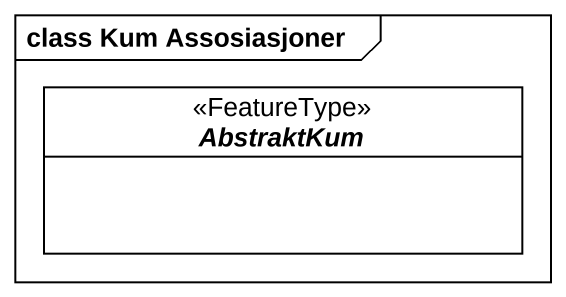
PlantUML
@startuml
mainframe class Kum Assosiasjoner
hide circle
hide empty members
abstract class AbstraktKum <<FeatureType>>
@enduml
